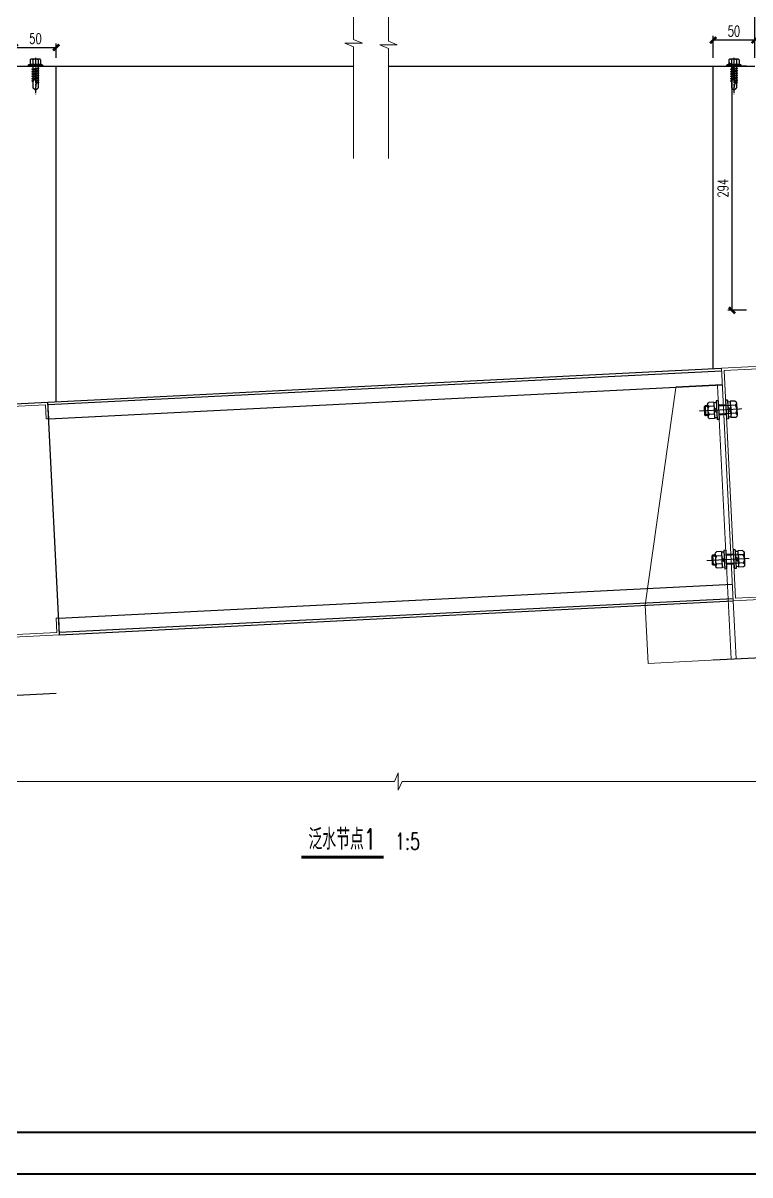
# Model space of a CAD drawing. Extents: x -599358 to 2865263, y -1062760 to 486533.
# Drawn here: x 126949 to 127823, y -728503 to -727118 of the extents above; entities that cross this region are included whole.
import ezdxf
from ezdxf.enums import TextEntityAlignment as Align

# ---------------------------------------------------------------- set-up
doc = ezdxf.new("R2010")
doc.units = 0
for name, pattern in [('CENTER', [2, 1.25, -0.25, 0.25, -0.25]), ('CENTER2', [28.575, 19.05, -3.175, 3.175, -3.175]), ('CONTINUOUS0', [0]), ('CONTINUOUS1', [0])]:
    doc.linetypes.add(name, pattern=pattern)
for name, color, linetype in [('0-cxFrame', 155, 'Continuous'), ('003_THICK', 7, 'CONTINUOUS1'), ('004_THIN', 6, 'CONTINUOUS0'), ('3符号', 173, 'Continuous'), ('A-WINDOW', 140, 'Continuous'), ('DIM', 173, 'Continuous'), ('PJ', 151, 'Continuous'), ('ZX', 1, 'CENTER2'), ('虹吸雨水斗', 6, 'Continuous')]:
    doc.layers.add(name, color=color, linetype=linetype)
for name, color, linetype, lineweight in [('0-cxText', 131, 'Continuous', 25), ('C18', 4, 'CENTER', 13), ('S-dim', 81, 'Continuous', 0), ('屋面板', 6, 'Continuous', 13), ('文字标注引出线', 7, 'Continuous', 15), ('紧固件', 4, 'Continuous', 13)]:
    doc.layers.add(name, color=color, linetype=linetype, lineweight=lineweight)
doc.styles.add('cx_tuming', font='simhei.ttf')
doc.styles.add('cx_tuqian1', font='宋体.shx')
doc.styles.add('DHTEXT-1', font='romans.shx', dxfattribs={"width": 0.7, "bigfont": 'chinese.shx'})
doc.styles.add('卓越符号', font='ROMANS.shx', dxfattribs={"width": 0.7, "bigfont": 'CHINESE.shx'})
doc.styles.add('黑体', font='simhei.ttf')
doc.dimstyles.new('ZN5', dxfattribs={"dimscale": 5, "dimtxt": 2.5, "dimasz": 1.5, "dimexe": 1, "dimexo": 2, "dimgap": 0.9, "dimtad": 1, "dimdec": 0, "dimdsep": 46, "dimtxsty": 'DHTEXT-1', "dimblk": 'ARCHTICK', "dimcen": 2.5, "dimclrd": 173, "dimclre": 173, "dimclrt": 7, "dimazin": 2, "dimtfac": 1, "dimtix": 1, "dimtmove": 2, "dimatfit": 3, "dimfxl": 0, "dimarcsym": 0})

# ---------------------------------------------------------------- blocks, each defined once
blk = doc.blocks.new('*U1764')
at = {"const_width": 0.7}
blk.add_lwpolyline([(-9.89, 0), (9.89, 0)], dxfattribs=at)
at = {"color": 0, "style": '卓越符号', "width": 0.7, "flags": 8}
blk.add_attdef('图名', text='', height=5, dxfattribs=at).set_placement((0, 1.85), align=Align.CENTER)
blk.add_attdef('比例', (12.69, 1.85), '', height=4, dxfattribs=at)
blk = doc.blocks.new('*U641')
at = {"layer": 'PJ'}
for p, q in [((-4.4, 0.45), (-4.4, 0)), ((4.4, 0), (-4.4, 0)), ((-4.1, 0.75), (-3.1, 1)), ((4.1, 0.75), (-4.1, 0.75)), ((-3.1, 3.85), (-3.1, 1)), ((3.1, 1), (-3.1, 1)), ((2.33, 4.25), (-2.33, 4.25)), ((-2.04, 0.75), (-1.55, 1)), ((-1.55, 3.85), (-1.55, 1)), ((-1.55, 0), (-1.55, -1.59)), ((1.55, 3.85), (1.55, 1)), ((2.15, 0.75), (1.55, 1)), ((1.55, 0), (1.55, -1.09)), ((3.1, 3.85), (3.1, 1)), ((4.1, 0.75), (3.1, 1)), ((4.4, 0.45), (4.4, 0)), ((-2.11, -1.9), (2.11, -1.4)), ((-2.11, -1.9), (-1.55, -1.59)), ((-2.11, -1.9), (-1.55, -2.21)), ((-2.11, -3.3), (2.11, -2.8)), ((-2.11, -3.3), (-1.55, -2.99)), ((-2.11, -3.3), (-1.55, -3.61)), ((-2.11, -4.7), (2.11, -4.2)), ((-2.11, -4.7), (-1.55, -4.39)), ((-2.11, -4.7), (-1.55, -5.01)), ((-2.11, -6.1), (2.11, -5.6)), ((-2.11, -6.1), (-1.55, -5.79)), ((-2.11, -6.1), (-1.55, -6.41)), ((-1.55, -1.59), (1.55, -1.09)), ((-1.55, -2.21), (1.55, -1.71)), ((-1.55, -2.21), (-1.55, -2.99)), ((-1.55, -2.99), (1.55, -2.49)), ((-1.55, -3.61), (1.55, -3.11)), ((-1.55, -3.61), (-1.55, -4.39)), ((-1.55, -4.39), (1.55, -3.89)), ((-1.55, -5.01), (1.55, -4.51)), ((-1.55, -5.01), (-1.55, -5.79)), ((-1.55, -5.79), (1.55, -5.29)), ((-1.55, -6.41), (1.55, -5.91)), ((-1.55, -6.41), (-1.55, -7.19)), ((-1.55, -7.19), (1.55, -6.69)), ((1.55, -0.31), (1.55, -1.09)), ((2.11, -1.4), (1.55, -1.09)), ((2.11, -1.4), (1.55, -1.71)), ((1.55, -1.71), (1.55, -2.49)), ((2.11, -2.8), (1.55, -2.49)), ((2.11, -2.8), (1.55, -3.11)), ((1.55, -3.11), (1.55, -3.89)), ((2.11, -4.2), (1.55, -3.89)), ((2.11, -4.2), (1.55, -4.51)), ((1.55, -4.51), (1.55, -5.29)), ((2.11, -5.6), (1.55, -5.29)), ((2.11, -5.6), (1.55, -5.91)), ((1.55, -5.91), (1.55, -6.69)), ((2.11, -7), (1.55, -6.69)), ((-2.11, -7.5), (2.11, -7)), ((-2.11, -7.5), (-1.55, -7.19)), ((-2.11, -7.5), (-1.55, -7.81)), ((-2.11, -8.9), (-1.55, -8.59)), ((-2.11, -8.9), (-1.14, -8.78)), ((-2.11, -8.9), (-1.55, -9.21)), ((-1.55, -7.81), (1.55, -7.31)), ((-1.55, -7.81), (-1.55, -8.59)), ((-1.55, -8.59), (-0.99, -8.49)), ((-1.55, -9.21), (-1.33, -9.17)), ((-1.55, -9.21), (-1.55, -13)), ((0, -14.4), (-1.55, -13)), ((0, -14.4), (1.55, -13)), ((0.56, -8.24), (1.55, -8.09)), ((0.71, -8.55), (2.11, -8.4)), ((0.71, -8.83), (1.55, -8.71)), ((0.71, -9.61), (1.55, -9.49)), ((0.71, -9.95), (2.11, -9.8)), ((0.71, -10.23), (1.55, -10.11)), ((2.11, -7), (1.55, -7.31)), ((1.55, -7.31), (1.55, -8.09)), ((2.11, -8.4), (1.55, -8.09)), ((2.11, -8.4), (1.55, -8.71)), ((1.55, -8.71), (1.55, -9.49)), ((2.11, -9.8), (1.55, -9.49)), ((2.11, -9.8), (1.55, -10.11)), ((1.55, -10.11), (1.55, -13))]:
    blk.add_line(p, q, dxfattribs=at)
blk.add_lwpolyline([(0, -14.4), (0.71, -10.23), (0.71, -8.5, 0.417657), (0.41, -8.2, 0.097062), (-0.99, -8.49), (-1.55, -9.6)], format="xyb", dxfattribs=at)
for centre, radius, start, end in [((-4.1, 0.45), 0.3, 90, 180), ((-2.33, 3.3), 0.951, 35.40086, 144.59914), ((0, 1.05), 3.2, 61.05941, 118.94059), ((2.33, 3.3), 0.951, 35.40086, 144.59914), ((4.1, 0.45), 0.3, 0, 90)]:
    blk.add_arc(centre, radius, start, end, dxfattribs=at)
at = {"layer": 'ZX', "ltscale": 0.2}
blk.add_line((0, 4.94), (0, -16.83), dxfattribs=at)
blk = doc.blocks.new('_ArchTick')
at = {"color": 0, "linetype": 'ByBlock', "const_width": 0.4}
blk.add_lwpolyline([(-0.5, -0.5), (0.5, 0.5)], dxfattribs=at)
blk = doc.blocks.new('*D1807')
at = {"layer": 'Defpoints', "color": 0, "ltscale": 50, "transparency": 16777216}
for p in [(127828.7, -727169.8, 0), (127801.3, -727463.4), (127828.7, -727463.4, 0)]:
    blk.add_point(p, dxfattribs=at)
at = {"layer": 'DIM', "color": 173, "linetype": 'ByBlock', "lineweight": -2, "ltscale": 50, "transparency": 16777216}
for p, q in [((127818.7, -727169.8), (127796.3, -727169.8)), ((127801.3, -727169.8), (127801.3, -727463.4)), ((127818.7, -727463.4), (127796.3, -727463.4))]:
    blk.add_line(p, q, dxfattribs=at)
at = {"layer": 'DIM', "color": 173, "lineweight": -2, "ltscale": 50, "transparency": 16777216, "xscale": 7.5, "yscale": 7.5, "zscale": 7.5}
for p, rotation in [((127801.3, -727169.8), 90), ((127801.3, -727463.4), 270)]:
    blk.add_blockref('_ArchTick', p, dxfattribs=dict(at, rotation=rotation))
at = {"layer": 'DIM', "color": 7, "ltscale": 50, "transparency": 16777216, "insert": (127790.5, -727316.6), "char_height": 12.5, "attachment_point": 5, "rotation": 90, "style": 'DHTEXT-1'}
blk.add_mtext('294', dxfattribs=at)
blk = doc.blocks.new('*U1756')
at = {"layer": '003_THICK', "color": 2}
for points in [[(-11, 13.1, 0.611769), (-11, 6.5, 0.611769)], [(-11, 6.5, 0.305859), (-11, -6.5, 0.305859)], [(31.2, 6.5, 0.61177), (31.2, 13.1, 0.61177)], [(31.2, -6.5, 0.305858), (31.2, 6.5, 0.305858)], [(-11, -6.5, 0.611769), (-11, -13.1, 0.611769)], [(31.2, -13.1, 0.61177), (31.2, -6.5, 0.61177)]]:
    blk.add_lwpolyline(points, format="xyb", dxfattribs=at)
for points in [[(-13, 9.8), (-13, -9.8)], [(-11, 13.1), (-3, 13.1)], [(-11, 6.5), (-3, 6.5)], [(-3.6, 8), (-3.6, -8)], [(-3, 13.1), (-3, -13.1)], [(-3, 12.1), (1.1, 12.1)], [(-3, 0), (1.1, 4.1)], [(-3, -4.1), (1.1, 0)], [(1.1, 15), (4.1, 15)], [(1.1, 15), (1.1, -15)], [(4.1, 15), (4.1, -15)], [(4.1, 8), (16.1, 8)], [(16.1, 15), (16.1, -15)], [(16.1, 15), (19.1, 15)], [(19.1, 15), (19.1, -15)], [(19.1, 12.1), (23.2, 12.1)], [(19.1, 0), (23.2, 4.1)], [(23.2, 13.1), (23.2, -13.1)], [(23.2, 13.1), (31.2, 13.1)], [(23.2, 6.5), (31.2, 6.5)], [(33.2, 9.8), (33.2, -9.8)], [(33.2, 8), (37.5, 8)], [(37.5, 8), (37.5, -8)], [(37.5, 8), (39, 6.5)], [(39, 6.5), (39, -6.5)], [(-11, -6.5), (-3, -6.5)], [(-11, -13.1), (-3, -13.1)], [(-3, -12.1), (1.1, -12.1)], [(1.1, -15), (4.1, -15)], [(4.1, -8), (16.1, -8)], [(16.1, -15), (19.1, -15)], [(19.1, -4.1), (23.2, 0)], [(19.1, -12.1), (23.2, -12.1)], [(23.2, -6.5), (31.2, -6.5)], [(23.2, -13.1), (31.2, -13.1)], [(33.2, -8), (37.5, -8)], [(37.5, -8), (39, -6.5)]]:
    blk.add_lwpolyline(points, dxfattribs=at)
at = {"layer": '004_THIN', "color": 2}
for points in [[(-3.6, 6.5), (16.1, 6.5)], [(33.2, 6.5), (39, 6.5)], [(-3.6, -6.5), (16.1, -6.5)], [(33.2, -6.5), (39, -6.5)]]:
    blk.add_lwpolyline(points, dxfattribs=at)
at = {"layer": 'C18', "color": 1, "ltscale": 0.6}
blk.add_lwpolyline([(-21, 0), (47, 0)], dxfattribs=at)
blk = doc.blocks.new('*U1755')
at = {"layer": '003_THICK', "color": 2}
for points in [[(-11, 13.1, 0.611769), (-11, 6.5, 0.611769)], [(-11, 6.5, 0.305859), (-11, -6.5, 0.305859)], [(31.2, 6.5, 0.61177), (31.2, 13.1, 0.61177)], [(31.2, -6.5, 0.305858), (31.2, 6.5, 0.305858)], [(-11, -6.5, 0.611769), (-11, -13.1, 0.611769)], [(31.2, -13.1, 0.61177), (31.2, -6.5, 0.61177)]]:
    blk.add_lwpolyline(points, format="xyb", dxfattribs=at)
for points in [[(-13, 9.8), (-13, -9.8)], [(-11, 13.1), (-3, 13.1)], [(-11, 6.5), (-3, 6.5)], [(-3.6, 8), (-3.6, -8)], [(-3, 13.1), (-3, -13.1)], [(-3, 12.1), (1.1, 12.1)], [(-3, 0), (1.1, 4.1)], [(-3, -4.1), (1.1, 0)], [(1.1, 15), (4.1, 15)], [(1.1, 15), (1.1, -15)], [(4.1, 15), (4.1, -15)], [(4.1, 8), (16.1, 8)], [(16.1, 15), (16.1, -15)], [(16.1, 15), (19.1, 15)], [(19.1, 15), (19.1, -15)], [(19.1, 12.1), (23.2, 12.1)], [(19.1, 0), (23.2, 4.1)], [(23.2, 13.1), (23.2, -13.1)], [(23.2, 13.1), (31.2, 13.1)], [(23.2, 6.5), (31.2, 6.5)], [(33.2, 9.8), (33.2, -9.8)], [(33.2, 8), (37.5, 8)], [(37.5, 8), (37.5, -8)], [(37.5, 8), (39, 6.5)], [(39, 6.5), (39, -6.5)], [(-11, -6.5), (-3, -6.5)], [(-11, -13.1), (-3, -13.1)], [(-3, -12.1), (1.1, -12.1)], [(1.1, -15), (4.1, -15)], [(4.1, -8), (16.1, -8)], [(16.1, -15), (19.1, -15)], [(19.1, -4.1), (23.2, 0)], [(19.1, -12.1), (23.2, -12.1)], [(23.2, -6.5), (31.2, -6.5)], [(23.2, -13.1), (31.2, -13.1)], [(33.2, -8), (37.5, -8)], [(37.5, -8), (39, -6.5)]]:
    blk.add_lwpolyline(points, dxfattribs=at)
at = {"layer": '004_THIN', "color": 2}
for points in [[(-3.6, 6.5), (16.1, 6.5)], [(33.2, 6.5), (39, 6.5)], [(-3.6, -6.5), (16.1, -6.5)], [(33.2, -6.5), (39, -6.5)]]:
    blk.add_lwpolyline(points, dxfattribs=at)
at = {"layer": 'C18', "color": 1, "ltscale": 0.6}
blk.add_lwpolyline([(-21, 0), (47, 0)], dxfattribs=at)
blk = doc.blocks.new('*D1855')
at = {"layer": 'Defpoints', "color": 0, "ltscale": 50, "transparency": 16777216}
for p in [(127828.7, -727100.8), (126938.7, -727169.8, 0), (127828.7, -727169.8, 0)]:
    blk.add_point(p, dxfattribs=at)
at = {"layer": 'DIM', "color": 173, "linetype": 'ByBlock', "lineweight": -2, "ltscale": 50, "transparency": 16777216}
for p, q in [((126938.7, -727159.8), (126938.7, -727095.8)), ((126938.7, -727100.8), (127828.7, -727100.8)), ((127828.7, -727159.8), (127828.7, -727095.8))]:
    blk.add_line(p, q, dxfattribs=at)
at = {"layer": 'DIM', "color": 173, "lineweight": -2, "ltscale": 50, "transparency": 16777216, "xscale": 7.5, "yscale": 7.5, "zscale": 7.5, "rotation": 180}
blk.add_blockref('_ArchTick', (126938.7, -727100.8), dxfattribs=at)
at = {"layer": 'DIM', "color": 173, "lineweight": -2, "ltscale": 50, "transparency": 16777216, "xscale": 7.5, "yscale": 7.5, "zscale": 7.5}
blk.add_blockref('_ArchTick', (127828.7, -727100.8), dxfattribs=at)
at = {"layer": 'DIM', "color": 7, "ltscale": 50, "transparency": 16777216, "insert": (127383.7, -727090.1), "char_height": 12.5, "attachment_point": 5, "style": 'DHTEXT-1'}
blk.add_mtext('2400', dxfattribs=at)
blk = doc.blocks.new('TK22.A2 L(Dragon)')
at = {"layer": '0-cxFrame', "color": 7, "const_width": 0.5}
blk.add_lwpolyline([(0, 0), (-594, 0), (-594, 420), (0, 420)], close=True, dxfattribs=at)
at = {"layer": '0-cxFrame', "const_width": 0.5}
blk.add_lwpolyline([(-80, 10), (-574, 10), (-574, 410), (-80, 410)], close=True, dxfattribs=at)
at = {"style": '黑体', "flags": 4}
blk.add_attdef('图幅', text='', height=3.3, dxfattribs=at).set_placement((-40, 3), align=Align.RIGHT)
at = {"layer": '0-cxText', "flags": 4}
for tag, height, style, p in [('建设单位', 3.5, 'cx_tuming', (-45, 240)), ('项目名称', 3.5, 'cx_tuming', (-45, 210)), ('子项名称', 3.5, 'cx_tuming', (-45, 180)), ('工程编号', 3.3, 'cx_tuqian1', (-35, 165)), ('图名1', 3.5, 'cx_tuming', (-45, 87)), ('图名2', 3.5, 'cx_tuming', (-45, 79)), ('图名3', 3.5, 'cx_tuming', (-45, 71)), ('出图日期', 3.3, 'cx_tuqian1', (-39, 60)), ('专业', 3.3, 'cx_tuqian1', (-55, 52)), ('图号', 3.3, 'cx_tuqian1', (-55, 44)), ('版次', 3.3, 'cx_tuqian1', (-20, 44))]:
    blk.add_attdef(tag, text='', height=height, dxfattribs=dict(at, style=style)).set_placement(p, align=Align.MIDDLE)
at = {"layer": 'Defpoints', "color": 6, "flags": 4}
for tag, height, style, p in [('tufu', 3.3, '黑体', (-12, 12)), ('dwfname', 4, 'cx_tuqian1', (-80, 3))]:
    blk.add_attdef(tag, text='', height=height, dxfattribs=dict(at, style=style)).set_placement(p, align=Align.RIGHT)
blk = doc.blocks.new('*D2105')
at = {"layer": 'Defpoints', "color": 0, "ltscale": 50, "transparency": 16777216}
for p in [(126988.7, -727147.4), (126938.7, -727169.8, 0), (126988.7, -727169.8, 0)]:
    blk.add_point(p, dxfattribs=at)
at = {"layer": 'DIM', "color": 173, "linetype": 'ByBlock', "lineweight": -2, "ltscale": 50, "transparency": 16777216}
for p, q in [((126938.7, -727159.8), (126938.7, -727142.4)), ((126938.7, -727147.4), (126988.7, -727147.4)), ((126988.7, -727159.8), (126988.7, -727142.4))]:
    blk.add_line(p, q, dxfattribs=at)
at = {"layer": 'DIM', "color": 173, "lineweight": -2, "ltscale": 50, "transparency": 16777216, "xscale": 7.5, "yscale": 7.5, "zscale": 7.5, "rotation": 180}
blk.add_blockref('_ArchTick', (126938.7, -727147.4), dxfattribs=at)
at = {"layer": 'DIM', "color": 173, "lineweight": -2, "ltscale": 50, "transparency": 16777216, "xscale": 7.5, "yscale": 7.5, "zscale": 7.5}
blk.add_blockref('_ArchTick', (126988.7, -727147.4), dxfattribs=at)
at = {"layer": 'DIM', "color": 7, "ltscale": 50, "transparency": 16777216, "insert": (126963.7, -727136.7), "char_height": 12.5, "attachment_point": 5, "style": 'DHTEXT-1'}
blk.add_mtext('50', dxfattribs=at)
blk = doc.blocks.new('*D2106')
at = {"layer": 'Defpoints', "color": 0, "ltscale": 50, "transparency": 16777216}
for p in [(127778.7, -727138.5), (127778.7, -727169.8, 0), (127828.7, -727169.8, 0)]:
    blk.add_point(p, dxfattribs=at)
at = {"layer": 'DIM', "color": 173, "linetype": 'ByBlock', "lineweight": -2, "ltscale": 50, "transparency": 16777216}
for p, q in [((127778.7, -727159.8), (127778.7, -727133.5)), ((127828.7, -727159.8), (127828.7, -727133.5)), ((127828.7, -727138.5), (127778.7, -727138.5))]:
    blk.add_line(p, q, dxfattribs=at)
at = {"layer": 'DIM', "color": 173, "lineweight": -2, "ltscale": 50, "transparency": 16777216, "xscale": 7.5, "yscale": 7.5, "zscale": 7.5, "rotation": 180}
blk.add_blockref('_ArchTick', (127778.7, -727138.5), dxfattribs=at)
at = {"layer": 'DIM', "color": 173, "lineweight": -2, "ltscale": 50, "transparency": 16777216, "xscale": 7.5, "yscale": 7.5, "zscale": 7.5}
blk.add_blockref('_ArchTick', (127828.7, -727138.5), dxfattribs=at)
at = {"layer": 'DIM', "color": 7, "ltscale": 50, "transparency": 16777216, "insert": (127803.7, -727127.8), "char_height": 12.5, "attachment_point": 5, "style": 'DHTEXT-1'}
blk.add_mtext('50', dxfattribs=at)

msp = doc.modelspace()

# ---------------------------------------------------------------- linework, layer by layer
at = {"color": 8, "ltscale": 10}
for p, q in [((126938.7, -727575.8, 0), (127788.7, -727533.1, 0)), ((128347, -727855.4, 0), (127778.7, -727884, 0)), ((126416.6, -727952.5, 0), (126988.7, -727923.8, 0))]:
    msp.add_line(p, q, dxfattribs=at)
at = {"layer": 'A-WINDOW', "ltscale": 10}
for p, q in [((126988.7, -727573.3, 0), (126988.7, -727169.8, 0)), ((127778.7, -727533.6, 0), (127778.7, -727169.8, 0))]:
    msp.add_line(p, q, dxfattribs=at)
at = {"layer": 'A-WINDOW', "ltscale": 10, "elevation": -1.9}
for points in [[(126938.7, -727169.8), (127346.3, -727169.8)], [(127388.2, -727169.8), (127828.7, -727169.8)]]:
    msp.add_lwpolyline(points, dxfattribs=at)
at = {"layer": 'S-dim', "ltscale": 10}
for p, q in [((127733.9, -727556.5, 0), (127696.9, -727818, 0)), ((127733.8, -727555.4, 0), (127789.7, -727552.6, 0)), ((127783.8, -727554, 0), (127800.3, -727882.9, 0)), ((127802.8, -727812.7, 0), (127806.3, -727882.6, 0)), ((127696.9, -727818, 0), (127700.5, -727887.9, 0)), ((127700.5, -727887.9, 0), (127806.3, -727882.6, 0))]:
    msp.add_line(p, q, dxfattribs=at)
at = {"layer": 'S-dim', "color": 6, "ltscale": 10, "elevation": 0}
for points in [[(127869.6, -727549), (127868.6, -727529), (127788.7, -727533.1), (127802.8, -727812.7), (127882.7, -727808.7), (127881.7, -727788.7), (127878.7, -727788.9), (127879.6, -727805.8), (127805.7, -727809.6), (127791.9, -727535.9), (127865.8, -727532.2), (127866.6, -727549.2)], [(126979.6, -727593.8), (126978.6, -727573.8), (126898.7, -727577.8), (126912.8, -727857.5), (126992.7, -727853.5), (126991.7, -727833.5), (126988.7, -727833.6), (126989.6, -727850.6), (126915.7, -727854.3), (126901.9, -727580.7), (126975.8, -727577), (126976.6, -727593.9)]]:
    msp.add_lwpolyline(points, close=True, dxfattribs=at)
at = {"layer": '屋面板', "color": 2, "const_width": 0.7, "elevation": 0}
for points in [[(126988.7, -727169.8), (126938.7, -727169.8)], [(127828.7, -727169.8), (127778.7, -727169.8)]]:
    msp.add_lwpolyline(points, close=True, dxfattribs=at)
at = {"layer": '文字标注引出线', "color": 1, "elevation": -1.9}
for points in [[(127346.3, -727003), (127346.3, -727137.7), (127356.8, -727142.2), (127335.8, -727142.2), (127346.3, -727146.7), (127346.3, -727280.8)], [(127388.2, -727003), (127388.2, -727139.6), (127398.7, -727144.1), (127377.7, -727144.1), (127388.2, -727148.6), (127388.2, -727280.8)]]:
    msp.add_lwpolyline(points, dxfattribs=at)
at = {"layer": '文字标注引出线', "color": 1}
msp.add_lwpolyline([(128398.4, -728029.8), (127404.5, -728029.8), (127400, -728040.3), (127400, -728019.3), (127395.5, -728029.8), (126401.5, -728029.8)], dxfattribs=at)
at = {"layer": '虹吸雨水斗', "ltscale": 50}
for p, q in [((126978.6, -727573.8, 0), (127788.7, -727533.1, 0)), ((126978.8, -727576.8, 0), (127788.9, -727536.1, 0)), ((126979.6, -727593.8, 0), (127789.7, -727553, 0)), ((126992.7, -727853.5, 0), (126978.6, -727573.8, 0)), ((126991.7, -727833.5, 0), (127801.8, -727792.7, 0)), ((126992.6, -727850.5, 0), (127802.7, -727809.7, 0)), ((126992.7, -727853.5, 0), (127802.8, -727812.7, 0))]:
    msp.add_line(p, q, dxfattribs=at)

# ---------------------------------------------------------------- block references
at = {"xscale": -0.7500000000000001, "yscale": 0.7500000000000001, "zscale": 0.7500000000000001, "rotation": 2.880377524961135}
for name, p in [('*U1756', (127797.3, -727582.7, 0)), ('*U1755', (127806.4, -727762.5, 0))]:
    msp.add_blockref(name, p, dxfattribs=at)
at = {"layer": '0-cxFrame', "xscale": 5, "yscale": 5, "zscale": 5}
msp.add_blockref('TK22.A2 L(Dragon)', (129035, -728501.7), dxfattribs=at)
at = {"layer": '3符号', "color": 7}
ref = msp.add_blockref('*U1764', (127332.8, -728121), dxfattribs=dict(at, xscale=5, yscale=5, zscale=5))
ref.add_attrib('图名', '泛水节点1', dxfattribs={"layer": '0', "color": 0, "height": 25, "style": '卓越符号', "width": 0.7}).set_placement((127332.8, -728111.8), align=Align.CENTER)
ref.add_attrib('比例', '1:5', (127396.2, -728111.8), dxfattribs={"layer": '0', "color": 0, "height": 20, "style": '卓越符号', "width": 0.7})
at = {"layer": '紧固件', "xscale": 2, "yscale": 2, "zscale": 2}
for p in [(126963.7, -727169.8, 0), (127803.7, -727169.8, 0)]:
    msp.add_blockref('*U641', p, dxfattribs=at)

# ---------------------------------------------------------------- dimensions: what is measured, and where the dimension line sits
at = {"layer": 'DIM', "ltscale": 50}
dim = msp.add_aligned_dim(p1=(126938.7, -727169.8, -1.9), p2=(127828.7, -727169.8, -1.9), distance=69, text='2400', dimstyle='ZN5', dxfattribs=at)
dim.commit()
dim.dimension.update_dxf_attribs({"geometry": '*D1855', "text_midpoint": (127383.7, -727090.1, -1.9)})
for p1, p2, distance, picture, middle in [((127828.7, -727169.8, 0), (127778.7, -727169.8, 0), -31.3, '*D2106', (127803.7, -727127.8)), ((126938.7, -727169.8, 0), (126988.7, -727169.8, 0), 22.4, '*D2105', (126963.7, -727136.7)), ((127828.7, -727169.8, 0), (127828.7, -727463.4, 0), -27.4, '*D1807', (127790.5, -727316.6))]:
    dim = msp.add_aligned_dim(p1=p1, p2=p2, distance=distance, dimstyle='ZN5', dxfattribs=at)
    dim.commit()
    dim.dimension.update_dxf_attribs({"geometry": picture, "text_midpoint": middle})

doc.saveas('drawing.dxf')
